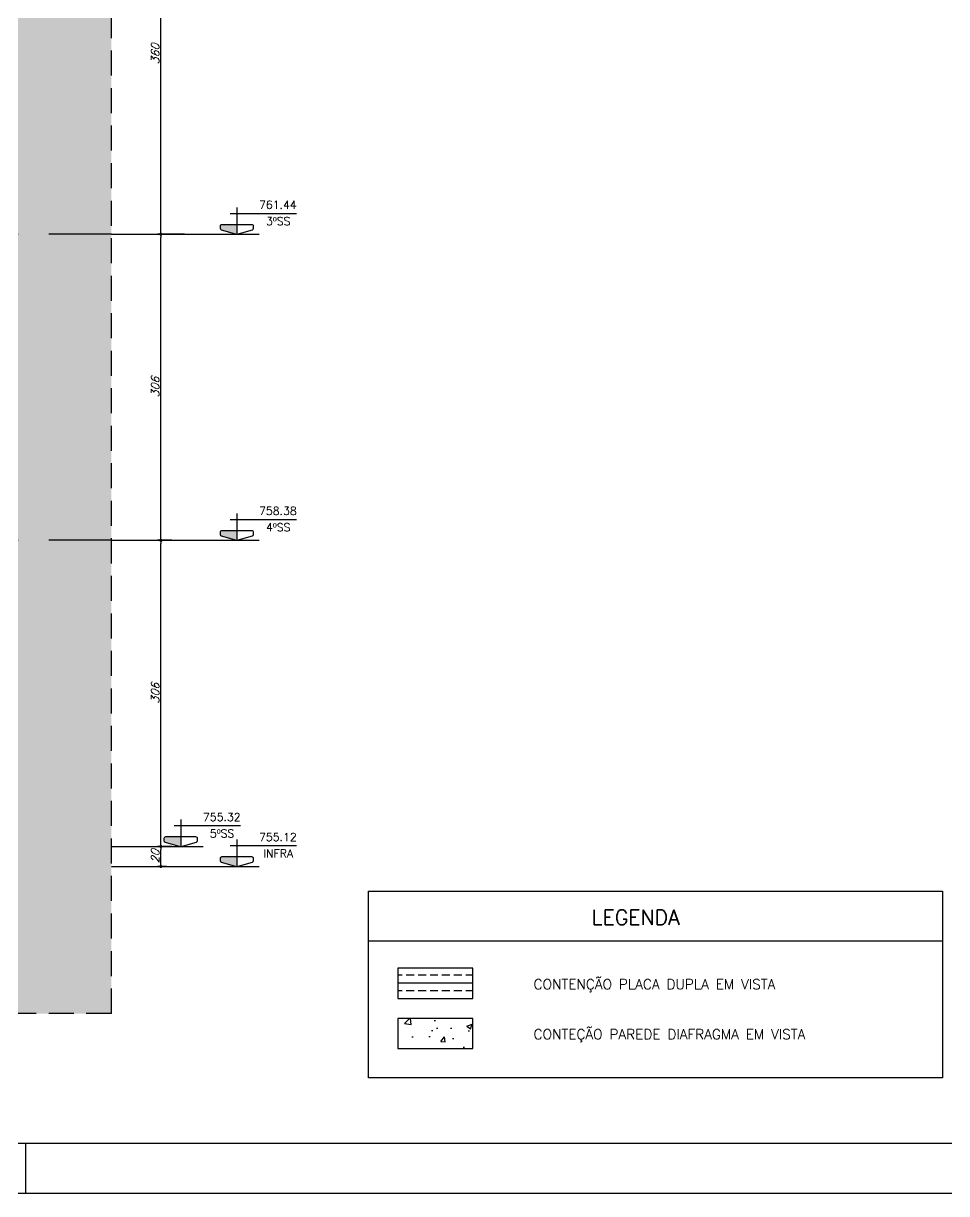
# Model space of a CAD drawing. Header units: millimetres. Extents: x 0 to 8720, y 0 to 4500.
# Drawn here: x 6868 to 7791, y 0 to 1170 of the extents above; entities that cross this region are included whole.
import ezdxf
from ezdxf.enums import TextEntityAlignment as Align

# ---------------------------------------------------------------- set-up
doc = ezdxf.new("R2010")
doc.units = ezdxf.units.MM
doc.header["$LTSCALE"] = 50
doc.linetypes.add('DASHED', pattern=[0.75, 0.5, -0.25])
doc.linetypes.add('DIVIDE2', pattern=[0.625, 0.25, -0.125, 0, -0.125, 0, -0.125])
for name, color, linetype in [('F-AUX', 2, 'Continuous'), ('F-AUX-DET', 2, 'Continuous'), ('F-COTAS', 106, 'Continuous'), ('F-DET_LINHA', 1, 'Continuous'), ('F-DET_TEXTO', 3, 'Continuous'), ('F-EIXOS-DET', 1, 'Continuous'), ('F-MARGEM', 1, 'Continuous'), ('F-NÍVEL-VISTA', 2, 'Continuous'), ('F-PERFIL VISTA', 252, 'Continuous'), ('F-TEXTO', 6, 'Continuous')]:
    doc.layers.add(name, color=color, linetype=linetype)
doc.styles.add('8718-AE-BARR-FORM-R09$0$ROMANS', font='simplex.shx', dxfattribs={"oblique": 20})
doc.styles.add('CP-TEXT-INCL', font='simplex.shx', dxfattribs={"oblique": 20})
doc.styles.add('MCP', font='simplex.shx')
doc.dimstyles.new('CP-COTAS-50', dxfattribs={"dimscale": 0.64, "dimtxt": 12.5, "dimasz": 5, "dimexe": 5, "dimexo": 5, "dimgap": 2.5, "dimtad": 1, "dimdec": 1, "dimdsep": 46, "dimtxsty": 'CP-TEXT-INCL', "dimblk1": 'DOT', "dimblk2": 'DOT', "dimsah": 1, "dimcen": 9, "dimclrd": 256, "dimclre": 256, "dimclrt": 256, "dimadec": 0, "dimazin": 0, "dimtfac": 1, "dimtdec": 1, "dimtmove": 2, "dimatfit": 3, "dimldrblk": 'DOT', "dimfxl": 5, "dimtolj": 1, "dimarcsym": 0})

# ---------------------------------------------------------------- blocks, each defined once
blk = doc.blocks.new('A0-3L_900')
at = {"layer": 'F-MARGEM', "color": 2}
blk.add_line((137.4, 1), (137.4, 0), dxfattribs=at)
blk.add_lwpolyline([(0, 0), (0, 90), (174.4, 90), (174.4, 0)], close=True, dxfattribs=at)
at = {"layer": 'F-MARGEM', "color": 7}
blk.add_lwpolyline([(2.5, 89), (173.4, 89), (173.4, 1), (2.5, 1)], close=True, dxfattribs=at)
blk = doc.blocks.new('_DOT')
at = {"color": 0, "linetype": 'ByBlock'}
blk.add_line((-0.5, 0), (-1, 0), dxfattribs=at)
at = {"color": 0, "linetype": 'ByBlock', "const_width": 0.5}
blk.add_lwpolyline([(-0.25, 0, 1), (0.25, 0, 1)], format="xyb", close=True, dxfattribs=at)
blk = doc.blocks.new('*D94')
at = {"layer": 'F-COTAS', "lineweight": -2, "transparency": 16777216}
for p, q in [((7029.1, 959), (7002.1, 959)), ((7005.3, 656.2), (7005.3, 955.8)), ((7016.2, 653), (7002.1, 653))]:
    blk.add_line(p, q, dxfattribs=at)
at = {"layer": 'F-COTAS', "lineweight": -2, "transparency": 16777216, "xscale": 3.2, "yscale": 3.2, "zscale": 3.2}
for p, rotation in [((7005.3, 959), 90), ((7005.3, 653), 270)]:
    blk.add_blockref('_DOT', p, dxfattribs=dict(at, rotation=rotation))
at = {"layer": 'F-COTAS', "transparency": 16777216, "insert": (6999.7, 806), "char_height": 8, "attachment_point": 5, "rotation": 90, "style": 'CP-TEXT-INCL'}
blk.add_mtext('\\A1;306', dxfattribs=at)
blk = doc.blocks.new('*D95')
at = {"layer": 'F-COTAS', "lineweight": -2, "transparency": 16777216}
for p, q in [((7047.8, 1319), (7002.1, 1319)), ((7005.3, 962.2), (7005.3, 1315.8)), ((7029.1, 959), (7002.1, 959))]:
    blk.add_line(p, q, dxfattribs=at)
at = {"layer": 'F-COTAS', "lineweight": -2, "transparency": 16777216, "xscale": 3.2, "yscale": 3.2, "zscale": 3.2}
for p, rotation in [((7005.3, 1319), 90), ((7005.3, 959), 270)]:
    blk.add_blockref('_DOT', p, dxfattribs=dict(at, rotation=rotation))
at = {"layer": 'F-COTAS', "transparency": 16777216, "insert": (6999.7, 1139), "char_height": 8, "attachment_point": 5, "rotation": 90, "style": 'CP-TEXT-INCL'}
blk.add_mtext('\\A1;360', dxfattribs=at)
blk = doc.blocks.new('Nível - Vista')
at = {"layer": 'F-NÍVEL-VISTA'}
blk.add_hatch(color=71, dxfattribs=at).paths.add_polyline_path([(0, 0.238), (-0.38, 0.238, 0.414214), (-0.42, 0.198), (-0.42, 0.148, 0.331206), (-0.391, 0.11), (-0.011, 0.002, 0.072993), (0, 0)])
at = {"layer": 'F-NÍVEL-VISTA', "color": 2}
for p, q in [((0, 0.67), (0, 0)), ((-0.168, 0.521), (1.493, 0.521))]:
    blk.add_line(p, q, dxfattribs=at)
blk.add_lwpolyline([(-0.011, 0.002, 0.146769), (0.011, 0.002), (0.391, 0.11, 0.331206), (0.42, 0.148), (0.42, 0.198, 0.414214), (0.38, 0.238), (-0.38, 0.238, 0.414214), (-0.42, 0.198), (-0.42, 0.148, 0.331206), (-0.391, 0.11), (-0.011, 0.002, 0.146769), (0.011, 0.002)], format="xyb", dxfattribs=at)
at = {"layer": 'F-TEXTO', "color": 3, "style": 'MCP'}
for tag, p in [('NÍVEL', (1.026, 0.636)), ('NÍVEL_DETALHE', (1.02, 0.186))]:
    blk.add_attdef(tag, text='', height=0.2, dxfattribs=at).set_placement(p, align=Align.CENTER)
blk = doc.blocks.new('*D185')
at = {"layer": 'F-COTAS', "lineweight": -2, "transparency": 16777216}
for p, q in [((7016.2, 653), (7002.1, 653)), ((7005.3, 350.2), (7005.3, 649.8)), ((7016.2, 347), (7002.1, 347))]:
    blk.add_line(p, q, dxfattribs=at)
at = {"layer": 'F-COTAS', "lineweight": -2, "transparency": 16777216, "xscale": 3.2, "yscale": 3.2, "zscale": 3.2}
for p, rotation in [((7005.3, 653), 90), ((7005.3, 347), 270)]:
    blk.add_blockref('_DOT', p, dxfattribs=dict(at, rotation=rotation))
at = {"layer": 'F-COTAS', "transparency": 16777216, "insert": (6999.7, 500), "char_height": 8, "attachment_point": 5, "rotation": 90, "style": 'CP-TEXT-INCL'}
blk.add_mtext('\\A1;306', dxfattribs=at)
blk = doc.blocks.new('*D186')
at = {"layer": 'F-COTAS', "lineweight": -2, "transparency": 16777216}
for p, q in [((7011, 347), (7002.1, 347)), ((7005.3, 330.2), (7005.3, 343.8)), ((7011, 327), (7002.1, 327))]:
    blk.add_line(p, q, dxfattribs=at)
at = {"layer": 'F-COTAS', "lineweight": -2, "transparency": 16777216, "xscale": 3.2, "yscale": 3.2, "zscale": 3.2}
for p, rotation in [((7005.3, 347), 90), ((7005.3, 327), 270)]:
    blk.add_blockref('_DOT', p, dxfattribs=dict(at, rotation=rotation))
at = {"layer": 'F-COTAS', "transparency": 16777216, "insert": (6999.7, 337), "char_height": 8, "attachment_point": 5, "rotation": 90, "style": 'CP-TEXT-INCL'}
blk.add_mtext('\\A1;20', dxfattribs=at)

msp = doc.modelspace()

# ---------------------------------------------------------------- hatches: boundary and pattern name
at = {"layer": 'F-AUX-DET'}
h = msp.add_hatch(dxfattribs=at)
h.set_pattern_fill('EARTH', color=252, scale=5, angle=45)
h.set_pattern_definition([(45, (-5994.112, -2175.006), (0, 44.90128), [31.75, -31.75]), (45, (-6002.53, -2166.587), (0, 44.90128), [31.75, -31.75]), (45, (-6010.95, -2158.168), (0, 44.90128), [31.75, -31.75]), (135, (-6010.95, -2152.555), (-44.90128, 0), [31.75, -31.75]), (135, (-6002.53, -2144.136), (-44.90128, 0), [31.75, -31.75]), (135, (-5994.112, -2135.717), (-44.90128, 0), [31.75, -31.75])])
h.paths.add_polyline_path([(4186.78, 179.99), (4211.78, 179.99), (4211.78, 2164.99), (4186.78, 2164.99)])
h.paths.add_polyline_path([(6845.78, 179.99), (6955.78, 179.99), (6955.78, 1562.99), (6845.78, 1562.99)])
at = {"layer": 'F-PERFIL VISTA', "ltscale": 2}
h = msp.add_hatch(dxfattribs=at)
h.set_pattern_fill('ANSI33', color=253, scale=2.5, angle=135, style=0)
h.set_pattern_definition([(180, (-1877.531, -980.117), (-2e-15, -15.875), []), (180, (-1885.469, -972.18), (-2e-15, -15.875), [7.9375, -3.96875])])
h.paths.add_polyline_path([(7242.22, 225.17), (7242.22, 195.17), (7317.22, 195.17), (7317.22, 225.17)])
at = {"layer": 'F-PERFIL VISTA'}
h = msp.add_hatch(dxfattribs=at)
h.set_pattern_fill('AR-CONC', color=256, scale=0.3)
h.paths.add_polyline_path([(7242.22, 175.17), (7242.22, 145.17), (7317.22, 145.17), (7317.22, 175.17)])

# ---------------------------------------------------------------- linework, layer by layer
at = {"layer": 'F-AUX', "color": 1, "linetype": 'DASHED'}
msp.add_line((6955.78, 179.99), (4186.78, 179.99), dxfattribs=at)
msp.add_line((6955.78, 179.99), (4186.78, 179.99), dxfattribs=at)
msp.add_lwpolyline([(6955.78, 179.99), (6955.78, 2224.99), (4186.78, 2224.99), (4186.78, 179.99)], dxfattribs=at)
at = {"layer": 'F-DET_LINHA', "color": 1}
msp.add_line((7786.89, 252.27), (7213, 252.27), dxfattribs=at)
msp.add_lwpolyline([(7213, 302.27), (7786.89, 302.27), (7786.89, 115.68), (7213, 115.68)], close=True, dxfattribs=at)
at = {"layer": 'F-EIXOS-DET', "color": 1, "linetype": 'DIVIDE2', "ltscale": 5}
for p, q in [((6955.78, 958.99), (4186.78, 958.99)), ((6955.78, 652.99), (4186.78, 652.99))]:
    msp.add_line(p, q, dxfattribs=at)
at = {"layer": 'F-EIXOS-DET', "color": 1, "ltscale": 5}
for points in [[(6955.78, 958.99), (7103.75, 958.99)], [(6955.78, 652.99), (7103.75, 652.99)], [(6955.78, 346.99), (7047.68, 346.99)], [(6955.78, 326.99), (7103.75, 326.99)]]:
    msp.add_lwpolyline(points, dxfattribs=at)
at = {"layer": 'F-PERFIL VISTA', "color": 253, "ltscale": 2}
msp.add_lwpolyline([(7242.22, 195.17), (7317.22, 195.17), (7317.22, 225.17), (7242.22, 225.17)], close=True, dxfattribs=at)
at = {"layer": 'F-PERFIL VISTA', "ltscale": 2}
msp.add_lwpolyline([(7242.22, 145.17), (7317.22, 145.17), (7317.22, 175.17), (7242.22, 175.17)], close=True, dxfattribs=at)

# ---------------------------------------------------------------- block references
at = {"layer": 'F-MARGEM', "xscale": 50, "yscale": 50, "zscale": 50}
msp.add_blockref('A0-3L_900', (0, 0), dxfattribs=at)
at = {"layer": 'F-NÍVEL-VISTA', "linetype": 'Continuous', "xscale": 40, "yscale": 40, "zscale": 40}
for p, values in [((7081.25, 958.99), {'NÍVEL': '761.44'}), ((7081.25, 652.99), {'NÍVEL': '758.38'}), ((7025.18, 346.99), {'NÍVEL': '755.32'}), ((7081.25, 326.99), {'NÍVEL': '755.12'})]:
    msp.add_blockref('Nível - Vista', p, dxfattribs=at).add_auto_attribs(values)

# ---------------------------------------------------------------- texts
at = {"layer": 'F-DET_TEXTO', "color": 4, "style": '8718-AE-BARR-FORM-R09$0$ROMANS'}
msp.add_text('LEGENDA', height=15, dxfattribs=at).set_placement((7436.01, 268.58))
at = {"layer": 'F-TEXTO', "color": 3, "style": 'MCP'}
for s, p in [('3ºSS', (7122.65, 967.99)), ('4ºSS', (7122.65, 662)), ('5ºSS', (7066.57, 356)), ('INFRA', (7122.65, 336))]:
    msp.add_text(s, height=8, dxfattribs=at).set_placement(p, align=Align.CENTER)
for s, p in [('CONTENÇÃO PLACA DUPLA EM VISTA', (7378, 204.29)), ('CONTEÇÃO PAREDE DIAFRAGMA EM VISTA', (7378, 154.29))]:
    msp.add_text(s, height=10, dxfattribs=at).set_placement(p)

# ---------------------------------------------------------------- dimensions: what is measured, and where the dimension line sits
at = {"layer": 'F-COTAS'}
for base, p1, p2, picture, middle in [((7005.28, 1318.99), (7032.29, 958.99), (7050.99, 1318.99), '*D95', (6999.68, 1138.99)), ((7005.28, 958.99), (7019.41, 652.99), (7032.29, 958.99), '*D94', (6999.68, 805.99)), ((7005.28, 652.99), (7019.41, 346.99), (7019.41, 652.99), '*D185', (6999.68, 499.99)), ((7005.28, 346.99), (7014.2, 326.99), (7014.2, 346.99), '*D186', (6999.68, 336.99))]:
    dim = msp.add_linear_dim(base=base, p1=p1, p2=p2, angle=90, dimstyle='CP-COTAS-50', dxfattribs=at)
    dim.commit()
    dim.dimension.update_dxf_attribs({"geometry": picture, "text_midpoint": middle})

doc.saveas('drawing.dxf')
